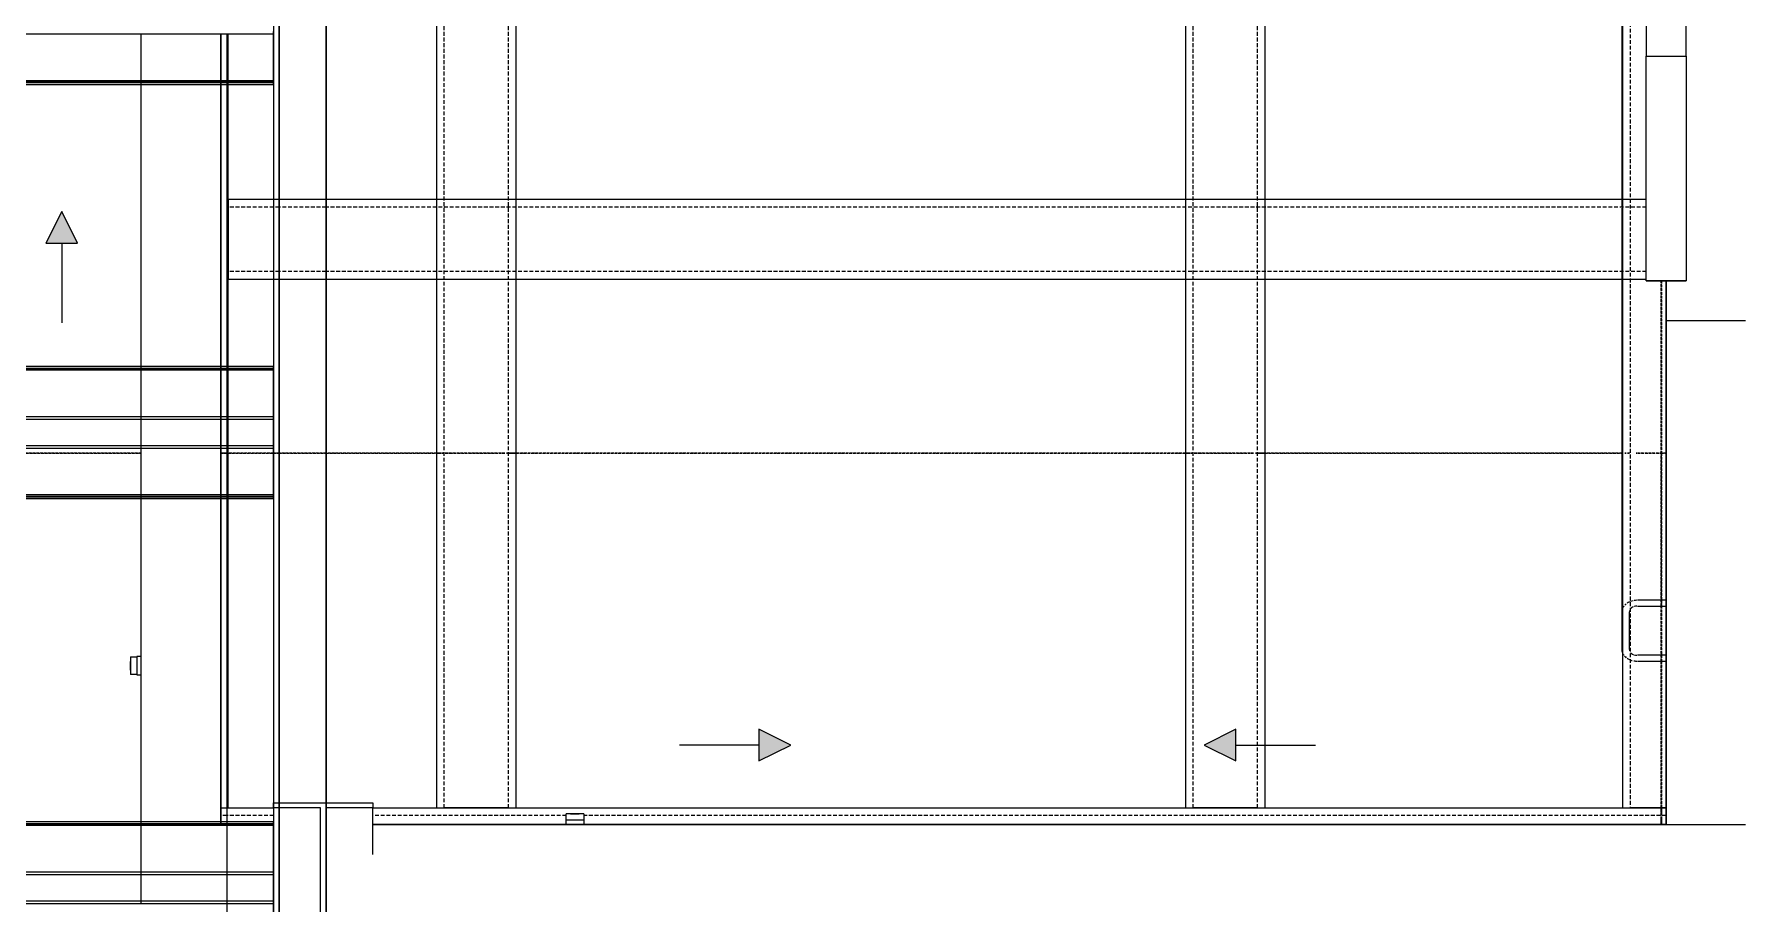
# Model space of a CAD drawing. Header units: centimetres. Extents: x -13617 to -9515, y -261 to 6553.
# Drawn here: x -11386.8 to -11172.1, y 2290.1 to 2399.6 of the extents above; entities that cross this region are included whole.
import ezdxf

# ---------------------------------------------------------------- set-up
doc = ezdxf.new("R2010")
doc.units = ezdxf.units.CM
for name, pattern in [('_Overhead', [0.47625, 0.3175, -0.15875]), ('_Overhead_2_', [0.47625, 0.3175, -0.15875]), ('Hidden', [0.714375, 0.47625, -0.238125])]:
    doc.linetypes.add(name, pattern=pattern)
for name, color, linetype, lineweight in [('A-DETL-GENF', 7, 'Continuous', 9), ('A-FLOR', 7, 'Continuous', 9), ('A-GLAZ', 7, 'Continuous', 9), ('A-GLAZ-CWMG', 7, 'Continuous', 9), ('A-WALL', 7, 'Continuous', 9), ('I-WALL', 7, 'Continuous', 9), ('S-BEAM', 7, 'Continuous', 9), ('S-COLS', 7, 'Continuous', 9)]:
    doc.layers.add(name, color=color, linetype=linetype, lineweight=lineweight)

# ---------------------------------------------------------------- blocks, each defined once
blk = doc.blocks.new('Costanera Perfil Z - Parametrizado - h_30cm-V60-Planta patio maniobras')
at = {"layer": 'S-BEAM', "color": 254, "true_color": 0xcccccc}
for p, q in [((-8.1, 548.74), (1.98, 548.74)), ((1.98, 548.74), (1.64, 548.74)), ((1.98, 548.74), (7.84, 548.74)), ((8.04, 548.74), (1.98, 548.74)), ((1.98, 548.74), (1.98, -548.74)), ((7.84, 548.74), (8.04, 548.74)), ((7.84, 548.74), (7.84, 542.85)), ((8.04, 548.74), (8.34, 548.74)), ((8.04, 548.74), (8.04, 542.85)), ((8.34, 548.74), (8.1, 548.74)), ((8.1, 548.74), (8.1, 542.85)), ((8.34, 548.74), (8.34, 542.85)), ((7.84, 542.85), (7.84, -544.73)), ((8.04, 542.85), (8.04, -544.73)), ((8.1, 542.85), (8.1, -544.73)), ((8.34, 542.85), (8.34, -544.73))]:
    blk.add_line(p, q, dxfattribs=at)
blk = doc.blocks.new('Costanera Perfil Z - Parametrizado - h_30cm-V61-Planta patio maniobras')
at = {"layer": 'S-BEAM', "color": 254, "true_color": 0xcccccc}
for p, q in [((-8.1, 548.74), (-8.34, 548.74)), ((-8.34, 548.74), (-8.1, 548.74)), ((-8.34, 548.74), (-8.34, -548.74)), ((-8.1, 548.74), (1.98, 548.74)), ((-8.1, -548.74), (-8.1, 548.74)), ((-7.84, 548.74), (-8.04, 548.74)), ((-8.04, 548.74), (-8.04, -548.74)), ((1.64, 548.74), (-7.84, 548.74)), ((-7.84, 548.74), (-7.84, -548.74)), ((-1.64, 548.74), (-1.98, 548.74)), ((-1.98, 548.74), (-1.12, 548.74)), ((-1.98, 548.74), (-1.98, 542.85)), ((-0.82, 548.74), (-1.64, 548.74)), ((-1.64, 548.74), (1.64, 548.74)), ((1.64, 548.74), (-1.64, 548.74)), ((-1.64, 548.74), (-1.64, 542.85)), ((-1.12, 548.74), (1.64, 548.74)), ((1.64, 548.74), (-0.82, 548.74)), ((1.98, 548.74), (1.64, 548.74)), ((1.64, 548.74), (1.98, 548.74)), ((1.98, 548.74), (1.64, 548.74)), ((1.64, 548.74), (1.64, -548.74)), ((1.98, 548.74), (7.84, 548.74)), ((8.04, 548.74), (1.98, 548.74)), ((1.98, 548.74), (1.98, -548.74)), ((7.84, 548.74), (8.04, 548.74)), ((7.84, 548.74), (7.84, 542.85)), ((8.04, 548.74), (8.34, 548.74)), ((8.04, 548.74), (8.04, 542.85)), ((8.34, 548.74), (8.1, 548.74)), ((8.1, 548.74), (8.1, 542.85)), ((8.34, 548.74), (8.34, 542.85)), ((-1.98, 542.85), (-1.98, -544.73)), ((-1.64, 542.85), (-1.64, -544.73)), ((7.84, 542.85), (7.84, -544.73)), ((8.04, 542.85), (8.04, -544.73)), ((8.1, 542.85), (8.1, -544.73)), ((8.34, 542.85), (8.34, -544.73))]:
    blk.add_line(p, q, dxfattribs=at)
blk = doc.blocks.new('Costanera Perfil Z - Parametrizado - h_30cm-V62-Planta patio maniobras')
at = {"layer": 'S-BEAM', "color": 254, "true_color": 0xcccccc}
for p, q in [((-8.1, 548.74), (-8.34, 548.74)), ((-8.34, 548.74), (-8.1, 548.74)), ((-8.34, 548.74), (-8.34, -548.74)), ((-8.1, 548.74), (1.98, 548.74)), ((-8.1, -548.74), (-8.1, 548.74)), ((-7.84, 548.74), (-8.04, 548.74)), ((-8.04, 548.74), (-8.04, -548.74)), ((1.64, 548.74), (-7.84, 548.74)), ((-7.84, 548.74), (-7.84, -548.74)), ((-1.64, 548.74), (-1.98, 548.74)), ((-1.98, 548.74), (-1.06, 548.74)), ((-1.98, 548.74), (-1.98, 542.85)), ((-0.76, 548.74), (-1.64, 548.74)), ((-1.64, 548.74), (1.64, 548.74)), ((1.64, 548.74), (-1.64, 548.74)), ((-1.64, 548.74), (-1.64, 542.85)), ((-1.06, 548.74), (1.64, 548.74)), ((1.64, 548.74), (-0.76, 548.74)), ((1.98, 548.74), (1.64, 548.74)), ((1.64, 548.74), (1.98, 548.74)), ((1.98, 548.74), (1.64, 548.74)), ((1.64, 548.74), (1.64, -548.74)), ((1.98, 548.74), (7.84, 548.74)), ((7.69, 548.74), (1.98, 548.74)), ((1.98, 548.74), (1.98, -548.74)), ((-1.98, 542.85), (-1.98, -544.73)), ((-1.64, 542.85), (-1.64, -544.73))]:
    blk.add_line(p, q, dxfattribs=at)
blk = doc.blocks.new('HSS Square - HSS 100mm-1771078-Planta patio maniobras')
at = {"layer": 'S-BEAM', "color": 254, "true_color": 0xcccccc}
for p, q in [((-11187.06, 2423.81), (-11187.06, 2378.75)), ((-11187.06, 2378.68), (-11187.06, 2378.5)), ((-11187.06, 2378.49), (-11187.06, 2378.21)), ((-11187.06, 2378.19), (-11187.06, 2377.82)), ((-11187.06, 2377.67), (-11187.06, 2377.52)), ((-11187.06, 2377.52), (-11187.06, 2377.36)), ((-11187.06, 2377.32), (-11187.06, 2377.1)), ((-11187.06, 2377.09), (-11187.06, 2376.87)), ((-11187.06, 2376.84), (-11187.06, 2370.42)), ((-11187.06, 2370.41), (-11187.06, 2370.19)), ((-11187.06, 2370.16), (-11187.06, 2369.99)), ((-11187.06, 2369.98), (-11187.06, 2369.84)), ((-11187.06, 2369.7), (-11187.06, 2369.33)), ((-11187.06, 2369.31), (-11187.06, 2369.02)), ((-11187.06, 2369), (-11187.06, 2368.82)), ((-11187.06, 2368.75), (-11187.06, 2326.88)), ((-11181.49, 2328.34), (-11185.08, 2328.34)), ((-11185.08, 2327.61), (-11181.49, 2327.61)), ((-11187.06, 2326.88), (-11187.06, 2322.15)), ((-11186.11, 2322.15), (-11186.11, 2326.88)), ((-11181.49, 2321.42), (-11185.08, 2321.42)), ((-11185.08, 2320.69), (-11181.49, 2320.69))]:
    blk.add_line(p, q, dxfattribs=at)
for centre, major_axis, start_param, end_param in [((-11185.16, 2326.88), (1.9, 0), 2.879793, 3.141593), ((-11185.16, 2326.88), (1.9, 0), 2.617994, 2.743679), ((-11185.16, 2326.88), (1.9, 0), 2.356194, 2.52305), ((-11185.16, 2326.88), (1.9, 0), 2.094395, 2.277318), ((-11185.16, 2326.88), (1.9, 0), 1.832596, 2.022927), ((-11185.16, 2326.88), (0.953, 0), 2.356194, 2.617994), ((-11185.16, 2326.88), (0.952, 0), 2.094395, 2.356194), ((-11185.16, 2326.88), (0.953, 0), 1.570796, 1.968238), ((-11185.16, 2326.88), (1.91, 0), 1.570796, 1.764162), ((-11185.16, 2326.88), (0.952, 0), 2.879793, 3.141593), ((-11185.16, 2322.15), (1.91, 0), 3.141593, 3.403392), ((-11185.16, 2322.15), (1.91, 0), 3.533825, 3.665191), ((-11185.16, 2322.15), (1.91, 0), 3.753912, 3.926991), ((-11185.16, 2322.15), (1.9, 0), 3.999134, 4.18879), ((-11185.16, 2322.15), (0.953, 0), 3.141593, 3.403392), ((-11185.16, 2322.15), (0.953, 0), 3.665191, 4.18879), ((-11185.16, 2322.15), (1.91, 0), 4.313685, 4.393978), ((-11185.16, 2322.15), (0.952, 0), 4.302302, 4.712389), ((-11185.16, 2322.15), (1.91, 0), 4.511663, 4.624561), ((-11185.16, 2322.15), (1.91, 0), 4.63355, 4.712389)]:
    blk.add_ellipse(centre, major_axis=major_axis, ratio=0.764803, start_param=start_param, end_param=end_param, dxfattribs=at)
blk = doc.blocks.new('HSS Square - HSS 100mm-1770948-Planta patio maniobras')
at = {"layer": 'S-BEAM', "color": 254, "true_color": 0xcccccc}
for p, q in [((43.69, 5), (37.33, 5)), ((79.13, 5), (43.69, 5)), ((85.49, 5), (79.13, 5)), ((85.83, 5), (85.49, 5)), ((89.11, 5), (85.83, 5)), ((89.45, 5), (89.11, 5)), ((95.8, 5), (89.45, 5)), ((134.69, 5), (95.8, 5)), ((134.69, 4.94), (134.69, 5)), ((134.69, 4.82), (134.69, 5)), ((134.69, 4.82), (134.69, 4.94)), ((134.69, 4.06), (134.69, 4.74)), ((134.69, 4.06), (134.69, 4.74))]:
    blk.add_line(p, q, dxfattribs=at)
blk = doc.blocks.new('HSS Square - HSS 100mm-1770924-Planta patio maniobras')
at = {"layer": 'S-BEAM', "color": 254, "true_color": 0xcccccc}
for p, q in [((-87.89, 5), (-88.63, 5)), ((-81.99, 5), (-87.89, 5)), ((93.18, 5), (-69.48, 5))]:
    blk.add_line(p, q, dxfattribs=at)
at = {"layer": 'S-BEAM', "color": 254, "linetype": 'Hidden', "true_color": 0xcccccc}
for p, q in [((-87.89, 4.05), (-88.63, 4.05)), ((-81.99, 4.05), (-87.89, 4.05)), ((-45.17, 4.05), (-69.48, 4.05)), ((93.18, 4.05), (-42.97, 4.05))]:
    blk.add_line(p, q, dxfattribs=at)
blk = doc.blocks.new('HSS Square - HSS 100mm-V138-Planta patio maniobras')
at = {"layer": 'S-BEAM', "color": 254, "true_color": 0xcccccc}
for p, q in [((-13.08, 5), (-134.69, 5)), ((-134.69, 5), (-134.69, 4.94)), ((-134.69, 5), (-134.69, 4.44)), ((-134.69, 4.94), (-134.69, 4.74)), ((-134.69, 4.74), (-134.69, 4.44)), ((-134.69, 4.44), (-134.69, 4.05)), ((-134.69, 4.44), (-134.69, 3.59)), ((-134.69, 4.02), (-134.69, 4.05)), ((-134.69, 3.77), (-134.69, 4.05)), ((-134.69, 3.92), (-134.69, 4.02)), ((-134.69, 3.93), (-134.69, 3.59)), ((-134.69, 3.77), (-134.69, 3.92)), ((-134.69, 3.59), (-134.69, 3.77)), ((-134.69, 3.59), (-134.69, 3.77)), ((-134.69, 3.59), (-134.69, 3.09)), ((-134.69, 3.57), (-134.69, 3.09)), ((-134.69, 3.34), (-134.69, 3.57)), ((-134.69, 3.34), (-134.69, 3.57)), ((-134.69, 3.09), (-134.69, 3.34)), ((-134.69, 3.09), (-134.69, 3.34)), ((-134.69, 3.09), (-134.69, -0.49)), ((-134.69, -0.49), (-134.69, 3.09)), ((-134.69, -0.49), (-134.69, 3.09)), ((-134.69, 3.09), (-134.69, -0.49))]:
    blk.add_line(p, q, dxfattribs=at)
at = {"layer": 'S-BEAM', "color": 254, "linetype": 'Hidden', "true_color": 0xcccccc}
blk.add_line((-13.08, 4.05), (-134.69, 4.05), dxfattribs=at)
blk = doc.blocks.new('HSS Square - HSS 100mm-V139-Planta patio maniobras')
at = {"layer": 'S-BEAM', "color": 254, "true_color": 0xcccccc}
for p, q in [((-84.68, 5), (-90.38, 5)), ((-90.38, 5), (-90.38, 4.94)), ((-90.38, 5), (-90.38, 4.05)), ((-90.38, 4.94), (-90.38, 4.05)), ((-83.97, 5), (-84.68, 5)), ((-78.07, 5), (-83.97, 5)), ((88, 5), (-78.07, 5)), ((-90.38, 4.05), (-90.38, 3.09)), ((-90.38, 4.02), (-90.38, 4.05)), ((-90.38, 4.02), (-90.38, 4.05)), ((-90.38, 3.92), (-90.38, 4.02)), ((-90.38, 3.92), (-90.38, 4.02)), ((-90.38, 3.93), (-90.38, 3.59)), ((-90.38, 3.59), (-90.38, 3.92)), ((-90.38, 3.77), (-90.38, 3.92)), ((-90.38, 3.59), (-90.38, 3.77)), ((-90.38, 3.57), (-90.38, 3.09)), ((-90.38, 3.34), (-90.38, 3.57)), ((-90.38, 3.34), (-90.38, 3.57)), ((-90.38, 3.09), (-90.38, 3.34)), ((-90.38, 3.09), (-90.38, 3.34)), ((-90.38, 3.09), (-90.38, -3.1)), ((-90.38, -3.1), (-90.38, 3.09)), ((-90.38, -3.1), (-90.38, 3.09)), ((-90.38, 3.09), (-90.38, -3.1)), ((-90.38, -3.1), (-90.38, -3.57)), ((-90.38, -3.1), (-90.38, -3.59)), ((-90.38, -3.34), (-90.38, -3.1)), ((-90.38, -3.34), (-90.38, -3.1)), ((-90.38, -3.57), (-90.38, -3.34)), ((-90.38, -3.57), (-90.38, -3.34)), ((-90.38, -3.59), (-90.38, -3.93)), ((-90.38, -3.59), (-90.38, -4.44)), ((-90.38, -3.77), (-90.38, -3.59)), ((-90.38, -3.77), (-90.38, -3.59)), ((-90.38, -3.92), (-90.38, -3.77)), ((-90.38, -3.92), (-90.38, -3.77)), ((-90.38, -4.05), (-90.38, -3.92)), ((-90.38, -4.02), (-90.38, -3.92)), ((-90.38, -4.05), (-90.38, -4.02)), ((-90.38, -4.05), (-90.38, -4.44)), ((-90.38, -4.44), (-90.38, -4.94)), ((-90.38, -4.44), (-90.38, -4.94)), ((-90.38, -4.94), (-90.38, -5)), ((-90.38, -4.94), (-90.38, -5)), ((-90.38, -5), (-84.68, -5)), ((-84.68, -5), (-83.97, -5)), ((-83.97, -5), (-78.07, -5)), ((-78.07, -5), (88, -5))]:
    blk.add_line(p, q, dxfattribs=at)
at = {"layer": 'S-BEAM', "color": 254, "linetype": 'Hidden', "true_color": 0xcccccc}
for p, q in [((-84.68, 4.05), (-90.38, 4.05)), ((-83.97, 4.05), (-84.68, 4.05)), ((-78.07, 4.05), (-83.97, 4.05)), ((88, 4.05), (-78.07, 4.05)), ((-84.68, -4.05), (-90.38, -4.05)), ((-83.97, -4.05), (-84.68, -4.05)), ((-78.07, -4.05), (-83.97, -4.05)), ((88, -4.05), (-78.07, -4.05))]:
    blk.add_line(p, q, dxfattribs=at)
blk = doc.blocks.new('HSS Square - HSS 100mm-1771031-Planta patio maniobras')
at = {"layer": 'S-BEAM', "color": 254, "true_color": 0xcccccc}
for p, q in [((134.69, 5), (13.08, 5)), ((134.69, 3.09), (134.69, 5)), ((134.69, 4.74), (134.69, 5)), ((134.69, 4.44), (134.69, 4.74)), ((134.69, 4.05), (134.69, 4.44)), ((134.69, 4.05), (134.69, 3.92)), ((134.69, 4.05), (134.69, 3.92)), ((134.69, 3.59), (134.69, 3.93)), ((134.69, 3.92), (134.69, 3.59)), ((134.69, 3.92), (134.69, 3.59)), ((134.69, 3.09), (134.69, 3.57)), ((134.69, 3.57), (134.69, 3.09)), ((134.69, 3.57), (134.69, 3.34)), ((134.69, 3.34), (134.69, 3.09)), ((134.69, 3.09), (134.69, -3.1)), ((134.69, -3.1), (134.69, 3.09)), ((134.69, -3.1), (134.69, 3.09)), ((134.69, 3.09), (134.69, -3.1)), ((134.69, -5), (134.69, -3.1)), ((134.69, -3.57), (134.69, -3.1)), ((134.69, -3.1), (134.69, -3.57)), ((134.69, -3.1), (134.69, -3.34)), ((134.69, -3.34), (134.69, -3.57)), ((134.69, -3.93), (134.69, -3.59)), ((134.69, -3.59), (134.69, -3.77)), ((134.69, -3.59), (134.69, -4.05)), ((134.69, -3.77), (134.69, -4.05)), ((134.69, -4.74), (134.69, -4.05)), ((13.08, -5), (134.69, -5)), ((134.69, -5), (134.69, -4.74))]:
    blk.add_line(p, q, dxfattribs=at)
at = {"layer": 'S-BEAM', "color": 254, "linetype": 'Hidden', "true_color": 0xcccccc}
for p, q in [((134.69, 4.05), (13.08, 4.05)), ((134.69, -4.05), (13.08, -4.05))]:
    blk.add_line(p, q, dxfattribs=at)
blk = doc.blocks.new('HSS Square - HSS 100mm-V140-Planta patio maniobras')
at = {"layer": 'S-BEAM', "color": 254, "true_color": 0xcccccc}
for p, q in [((134.69, 5), (13.08, 5)), ((134.69, 4.74), (134.69, 5)), ((134.69, 4.94), (134.69, 5)), ((134.69, 4.44), (134.69, 4.94)), ((134.69, 3.09), (134.69, 4.74)), ((134.69, 4.05), (134.69, 4.44)), ((134.69, 4.05), (134.69, 4.02)), ((134.69, 4.05), (134.69, 3.77)), ((134.69, 4.02), (134.69, 3.92)), ((134.69, 3.59), (134.69, 3.93)), ((134.69, 3.92), (134.69, 3.77)), ((134.69, 3.77), (134.69, 3.59)), ((134.69, 3.77), (134.69, 3.59)), ((134.69, 3.09), (134.69, 3.57)), ((134.69, 3.57), (134.69, 3.09)), ((134.69, 3.57), (134.69, 3.34)), ((134.69, 3.34), (134.69, 3.09)), ((134.69, 3.09), (134.69, -3.1)), ((134.69, -3.1), (134.69, 3.09)), ((134.69, -3.1), (134.69, 3.09)), ((134.69, 3.09), (134.69, -3.1)), ((134.69, -3.59), (134.69, -3.1)), ((134.69, -3.57), (134.69, -3.1)), ((134.69, -3.1), (134.69, -3.57)), ((134.69, -3.1), (134.69, -3.34)), ((134.69, -3.34), (134.69, -3.57)), ((134.69, -4.05), (134.69, -3.59)), ((134.69, -3.93), (134.69, -3.59)), ((134.69, -3.59), (134.69, -4.02)), ((134.69, -3.59), (134.69, -3.77)), ((134.69, -3.77), (134.69, -3.92)), ((134.69, -3.92), (134.69, -4.05)), ((134.69, -4.02), (134.69, -4.05)), ((134.69, -4.94), (134.69, -4.05)), ((134.69, -4.44), (134.69, -4.05)), ((13.08, -5), (134.69, -5)), ((134.69, -4.74), (134.69, -4.44)), ((134.69, -4.94), (134.69, -4.74)), ((134.69, -5), (134.69, -4.94)), ((134.69, -5), (134.69, -4.94))]:
    blk.add_line(p, q, dxfattribs=at)
at = {"layer": 'S-BEAM', "color": 254, "linetype": 'Hidden', "true_color": 0xcccccc}
for p, q in [((134.69, 4.05), (13.08, 4.05)), ((134.69, -4.05), (13.08, -4.05))]:
    blk.add_line(p, q, dxfattribs=at)
blk = doc.blocks.new('PQ_RVR_EST-01_ZZ_ZZ_MO_T_A_rvt-1-Planta patio maniobras')
at = {"layer": 'A-FLOR', "color": 254, "linetype": '_Overhead', "true_color": 0xd4d4d4}
for p, q in [((-11182.13, 2346.84), (-11182.13, 2368.52)), ((-11182.13, 2368.52), (-11182.13, 2327.61)), ((-11182.08, 2368.52), (-11182.09, 2346.84)), ((-11182.09, 2346.84), (-11182.08, 2368.52)), ((-11182.13, 2327.61), (-11182.13, 2346.84)), ((-11182.09, 2346.84), (-11182.09, 2327.61)), ((-11182.09, 2327.61), (-11182.09, 2346.84)), ((-11182.13, 2320.69), (-11182.13, 2327.61)), ((-11182.13, 2327.61), (-11182.13, 2320.69)), ((-11182.09, 2327.61), (-11182.09, 2320.69)), ((-11182.09, 2320.69), (-11182.09, 2327.61)), ((-11182.13, 2302.2), (-11182.13, 2320.69)), ((-11182.13, 2320.69), (-11182.13, 2302.2)), ((-11182.09, 2320.69), (-11182.09, 2302.2)), ((-11182.09, 2302.2), (-11182.09, 2320.69)), ((-11182.13, 2301.95), (-11182.13, 2302.14)), ((-11182.13, 2302.14), (-11182.13, 2301.95)), ((-11182.13, 2301.65), (-11182.13, 2301.95)), ((-11182.13, 2301.95), (-11182.13, 2301.65)), ((-11182.13, 2301.26), (-11182.13, 2301.65)), ((-11182.13, 2301.65), (-11182.13, 2301.26)), ((-11182.09, 2302.14), (-11182.09, 2301.95)), ((-11182.09, 2301.95), (-11182.09, 2302.14)), ((-11182.09, 2301.95), (-11182.09, 2301.65)), ((-11182.09, 2301.65), (-11182.09, 2301.95)), ((-11182.09, 2301.65), (-11182.09, 2301.26)), ((-11182.09, 2301.26), (-11182.09, 2301.65)), ((-11182.13, 2300.98), (-11182.13, 2301.12)), ((-11182.13, 2301.12), (-11182.13, 2300.98)), ((-11182.13, 2300.8), (-11182.13, 2300.97)), ((-11182.13, 2300.97), (-11182.13, 2300.8)), ((-11182.13, 2300.55), (-11182.13, 2300.78)), ((-11182.13, 2300.78), (-11182.13, 2300.55)), ((-11182.13, 2300.31), (-11182.13, 2300.55)), ((-11182.13, 2300.55), (-11182.13, 2300.31)), ((-11182.13, 2300.13), (-11182.13, 2300.3)), ((-11182.13, 2300.3), (-11182.13, 2300.13)), ((-11182.09, 2301.12), (-11182.09, 2300.98)), ((-11182.09, 2300.98), (-11182.09, 2301.12)), ((-11182.09, 2300.97), (-11182.09, 2300.8)), ((-11182.09, 2300.8), (-11182.09, 2300.97)), ((-11182.09, 2300.78), (-11182.09, 2300.55)), ((-11182.09, 2300.55), (-11182.09, 2300.78)), ((-11182.09, 2300.55), (-11182.09, 2300.31)), ((-11182.09, 2300.31), (-11182.09, 2300.55)), ((-11182.09, 2300.3), (-11182.09, 2300.13)), ((-11182.09, 2300.13), (-11182.09, 2300.3))]:
    blk.add_line(p, q, dxfattribs=at)
at = {"layer": 'S-BEAM', "color": 254, "true_color": 0xcccccc}
for p, q in [((-11355.96, 3399.58), (-11355.96, 2288.41)), ((-11355.96, 2186.2), (-11355.96, 2694.59)), ((-11350.06, 2277.18), (-11350.06, 2423.81)), ((-11350.06, 2423.81), (-11350.06, 2277.18)), ((-11350.06, 2423.81), (-11350.06, 2302.84)), ((-11350.06, 2423.81), (-11350.06, 2277.18)), ((-11362.56, 2399.56), (-11362.56, 2357.76)), ((-11362.56, 2399.56), (-11362.56, 2357.76)), ((-11362.56, 2399.56), (-11362.56, 2393.2)), ((-11362.56, 2399.56), (-11362.56, 2393.2)), ((-11356.67, 2399.56), (-11356.67, 2357.76)), ((-11356.67, 2399.56), (-11356.67, 2393.2)), ((-11362.56, 2393.2), (-11362.56, 2357.76)), ((-11362.56, 2393.2), (-11362.56, 2357.76)), ((-11356.67, 2393.2), (-11356.67, 2357.76)), ((-11362.56, 2357.76), (-11362.56, 2350.54)), ((-11362.56, 2357.76), (-11362.56, 2350.61)), ((-11362.56, 2357.76), (-11362.56, 2351.4)), ((-11362.56, 2357.76), (-11362.56, 2351.4)), ((-11356.67, 2357.76), (-11356.67, 2350.61)), ((-11356.67, 2357.76), (-11356.67, 2351.4)), ((-11362.56, 2351.4), (-11362.56, 2351.07)), ((-11362.56, 2351.4), (-11362.56, 2351.07)), ((-11362.56, 2351.07), (-11362.56, 2347.78)), ((-11362.56, 2351.07), (-11362.56, 2347.78)), ((-11356.67, 2351.4), (-11356.67, 2351.07)), ((-11356.67, 2351.07), (-11356.67, 2347.78)), ((-11362.56, 2350.61), (-11362.56, 2347.78)), ((-11362.56, 2350.54), (-11362.56, 2347.78)), ((-11356.67, 2350.61), (-11356.67, 2347.78)), ((-11362.56, 2347.78), (-11362.56, 2347.45)), ((-11362.56, 2347.78), (-11362.56, 2347.45)), ((-11362.56, 2347.78), (-11362.56, 2347.45)), ((-11362.56, 2347.78), (-11362.56, 2347.45)), ((-11362.56, 2347.45), (-11362.56, 2300.48)), ((-11362.56, 2347.45), (-11362.56, 2300.48)), ((-11362.56, 2347.45), (-11362.56, 2341.09)), ((-11362.56, 2347.45), (-11362.56, 2341.09)), ((-11356.67, 2347.78), (-11356.67, 2347.45)), ((-11356.67, 2347.78), (-11356.67, 2347.45)), ((-11356.67, 2347.45), (-11356.67, 2300.48)), ((-11356.67, 2347.45), (-11356.67, 2341.09)), ((-11362.56, 2341.09), (-11362.56, 2300.48)), ((-11362.56, 2341.09), (-11362.56, 2300.48)), ((-11356.67, 2341.09), (-11356.67, 2300.48)), ((-11362.56, 2300.48), (-11362.56, 2293.21)), ((-11362.56, 2300.48), (-11362.56, 2293.28)), ((-11362.56, 2300.48), (-11362.56, 2294.12)), ((-11362.56, 2300.48), (-11362.56, 2294.12)), ((-11356.67, 2300.48), (-11356.67, 2293.28)), ((-11356.67, 2300.48), (-11356.67, 2294.12)), ((-11362.56, 2294.12), (-11362.56, 2293.79)), ((-11362.56, 2294.12), (-11362.56, 2293.79)), ((-11362.56, 2293.79), (-11362.56, 2290.5)), ((-11362.56, 2293.79), (-11362.56, 2290.5)), ((-11362.56, 2293.28), (-11362.56, 2290.5)), ((-11362.56, 2293.21), (-11362.56, 2290.5)), ((-11356.67, 2294.12), (-11356.67, 2293.79)), ((-11356.67, 2293.79), (-11356.67, 2290.5)), ((-11356.67, 2293.28), (-11356.67, 2290.5)), ((-11362.56, 2290.5), (-11362.56, 2290.17)), ((-11362.56, 2290.5), (-11362.56, 2290.17)), ((-11362.56, 2290.5), (-11362.56, 2290.17)), ((-11362.56, 2290.5), (-11362.56, 2290.17)), ((-11362.56, 2290.17), (-11362.56, 2245.37)), ((-11362.56, 2290.17), (-11362.56, 2245.37)), ((-11362.56, 2290.17), (-11362.56, 2283.81)), ((-11362.56, 2290.17), (-11362.56, 2283.81)), ((-11356.67, 2290.5), (-11356.67, 2290.17)), ((-11356.67, 2290.5), (-11356.67, 2290.17)), ((-11356.67, 2290.17), (-11356.67, 2245.37)), ((-11356.67, 2290.17), (-11356.67, 2288.41))]:
    blk.add_line(p, q, dxfattribs=at)
at = {"layer": 'S-COLS', "color": 253, "true_color": 0xaaaaaa}
for p, q in [((-11356.66, 2302.84), (-11350.06, 2302.84)), ((-11356.66, 2302.25), (-11356.66, 2302.84)), ((-11356.66, 2302.25), (-11356.66, 2296.38)), ((-11350.76, 2302.25), (-11356.66, 2302.25)), ((-11350.76, 2277.18), (-11350.76, 2302.25)), ((-11350.06, 2302.84), (-11344.16, 2302.84)), ((-11344.16, 2302.25), (-11350.05, 2302.25)), ((-11350.05, 2302.25), (-11350.05, 2277.18)), ((-11344.16, 2302.84), (-11344.16, 2302.25)), ((-11344.16, 2296.38), (-11344.16, 2302.25))]:
    blk.add_line(p, q, dxfattribs=at)
at = {"layer": 'S-BEAM', "color": 254, "linetype": '_Overhead', "lineweight": 9, "true_color": 0xd4d4d4}
for name, p, rotation in [('HSS Square - HSS 100mm-1771031-Planta patio maniobras', (-11331.16, 2436.9), 270), ('HSS Square - HSS 100mm-1770948-Planta patio maniobras', (-11367.37, 2436.9), 270), ('HSS Square - HSS 100mm-V140-Planta patio maniobras', (-11236.95, 2436.9), 270), ('HSS Square - HSS 100mm-V138-Planta patio maniobras', (-11181.98, 2436.9), 90), ('Costanera Perfil Z - Parametrizado - h_30cm-V60-Planta patio maniobras', (-11905.41, 2401.54), 269.9999999999998), ('Costanera Perfil Z - Parametrizado - h_30cm-V61-Planta patio maniobras', (-11905.41, 2349.43), 269.9999999999998), ('Costanera Perfil Z - Parametrizado - h_30cm-V62-Planta patio maniobras', (-11905.41, 2292.15), 269.9999999999998)]:
    blk.add_blockref(name, p, dxfattribs=dict(at, rotation=rotation))
for name, p in [('HSS Square - HSS 100mm-1771078-Planta patio maniobras', (0, 0)), ('HSS Square - HSS 100mm-V139-Planta patio maniobras', (-11271.99, 2373.75)), ('HSS Square - HSS 100mm-1770924-Planta patio maniobras', (-11274.68, 2297.2))]:
    blk.add_blockref(name, p, dxfattribs=at)
blk = doc.blocks.new('Rectangular Mullion - 30 x 30 mm-1797261-Planta patio maniobras')
at = {"layer": 'A-GLAZ-CWMG', "color": 253, "lineweight": 25, "true_color": 0xaaaaaa}
for p, q in [((-11183.99, 2440.2), (-11183.99, 2435.32)), ((-11178.99, 2440.2), (-11183.99, 2440.2)), ((-11178.99, 2435.32), (-11178.99, 2440.2)), ((-11183.99, 2435.32), (-11183.99, 2429.83)), ((-11178.99, 2429.83), (-11178.99, 2435.32)), ((-11183.99, 2429.83), (-11183.99, 2396.77)), ((-11178.99, 2396.77), (-11178.99, 2429.83)), ((-11183.99, 2396.77), (-11178.99, 2396.77))]:
    blk.add_line(p, q, dxfattribs=at)
at = {"layer": 'A-GLAZ-CWMG', "color": 254, "true_color": 0xd4d4d4}
for p, q in [((-11183.99, 2368.52), (-11183.99, 2396.77)), ((-11178.99, 2396.77), (-11178.99, 2368.52)), ((-11183.99, 2368.52), (-11178.99, 2368.52))]:
    blk.add_line(p, q, dxfattribs=at)
blk = doc.blocks.new('Windows_Opening-Slide_Strugal_S70P_Two-Leaf_INT - 1_00 x 2_40-1794375-Planta patio maniobras')
at = {"layer": 'A-DETL-GENF', "true_color": 0xe2e2e2}
blk.add_hatch(color=254, dxfattribs=at).paths.add_polyline_path([(60, -13), (56, -15), (60, -17)])
at = {"layer": 'A-DETL-GENF', "color": 253, "true_color": 0xaaaaaa}
for p, q in [((60, -13), (56, -15)), ((56, -15), (60, -17)), ((60, -17), (60, -13)), ((60, -15), (70, -15))]:
    blk.add_line(p, q, dxfattribs=at)
at = {"layer": 'A-GLAZ', "color": 253, "true_color": 0xaaaaaa}
for p, q in [((112, -5), (112, -5.55)), ((112, -5.55), (114.3, -5.55)), ((112.05, -6.35), (112.05, -5.55)), ((112.05, -6.35), (114.25, -6.35)), ((112.55, -6.36), (112.62, -6.36)), ((112.55, -6.36), (113.06, -6.36)), ((112.55, -6.36), (112.69, -6.36)), ((113.05, -6.36), (112.62, -6.36)), ((112.7, -6.36), (112.64, -6.36)), ((112.7, -6.36), (112.64, -6.36)), ((112.69, -6.36), (113.05, -6.36)), ((113.73, -6.36), (112.69, -6.36)), ((113.06, -6.36), (112.7, -6.36)), ((112.7, -6.36), (113.43, -6.36)), ((113.11, -6.36), (113.05, -6.36)), ((113.06, -6.36), (113.2, -6.36)), ((113.06, -6.36), (113.2, -6.36)), ((113.43, -6.36), (113.52, -6.36)), ((113.52, -6.36), (113.65, -6.36)), ((113.65, -6.36), (113.73, -6.36)), ((114.25, -5.55), (114.25, -6.35)), ((114.3, -5.55), (114.3, -5))]:
    blk.add_line(p, q, dxfattribs=at)
blk = doc.blocks.new('Windows_Opening-Slide_Strugal_S70P_Two-Leaf_INT - 1_20 x 1_00-V141-Planta patio maniobras')
at = {"layer": 'A-DETL-GENF', "true_color": 0xe2e2e2}
for points in [[(-30, -13), (-30, -17), (-26, -15), (-26.63, -14.68)], [(30, -13), (26, -15), (30, -17)]]:
    blk.add_hatch(color=254, dxfattribs=at).paths.add_polyline_path(points)
at = {"layer": 'A-DETL-GENF', "color": 253, "true_color": 0xaaaaaa}
for p, q in [((-30, -15), (-40, -15)), ((-30, -13), (-30, -17)), ((-26, -15), (-30, -13)), ((-30, -17), (-26, -15)), ((30, -13), (26, -15)), ((26, -15), (30, -17)), ((30, -17), (30, -13)), ((30, -15), (40, -15))]:
    blk.add_line(p, q, dxfattribs=at)
at = {"layer": 'A-GLAZ', "color": 253, "true_color": 0xaaaaaa}
for p, q in [((-60, -5), (-55.82, -5)), ((60, -5), (-60, -5)), ((-55.83, -5), (52, -5)), ((52, -5), (52, -5.55)), ((52, -5.55), (54.3, -5.55)), ((52.05, -6.35), (52.05, -5.55)), ((52.05, -6.35), (54.25, -6.35)), ((52.55, -6.36), (52.62, -6.36)), ((52.55, -6.36), (53.06, -6.36)), ((52.55, -6.36), (52.69, -6.36)), ((53.05, -6.36), (52.62, -6.36)), ((52.7, -6.36), (52.64, -6.36)), ((52.7, -6.36), (52.64, -6.36)), ((52.69, -6.36), (53.05, -6.36)), ((53.73, -6.36), (52.69, -6.36)), ((53.06, -6.36), (52.7, -6.36)), ((52.7, -6.36), (53.43, -6.36)), ((53.11, -6.36), (53.05, -6.36)), ((53.06, -6.36), (53.2, -6.36)), ((53.06, -6.36), (53.2, -6.36)), ((53.43, -6.36), (53.52, -6.36)), ((53.52, -6.36), (53.65, -6.36)), ((53.65, -6.36), (53.73, -6.36)), ((54.25, -5.55), (54.25, -6.35)), ((54.3, -5.55), (54.3, -5)), ((54.3, -5), (55.83, -5)), ((55.82, -5), (60, -5))]:
    blk.add_line(p, q, dxfattribs=at)
blk = doc.blocks.new('Rectangular Mullion - 30 x 30 mm-1797327-Planta patio maniobras')
at = {"layer": 'A-GLAZ-CWMG', "color": 254, "true_color": 0xd4d4d4}
blk.add_line((0, -2.5), (0, 2.5), dxfattribs=at)
blk = doc.blocks.new('PQ_RVR_ARQ-01_ZZ_ZZ_MO_T_A_rvt-1-Planta patio maniobras')
at = {"layer": 'A-FLOR', "color": 254, "linetype": '_Overhead_2_', "true_color": 0xd4d4d4}
for p, q in [((-11363.31, 2393.2), (-11363.31, 2399.56)), ((-11363.31, 2399.56), (-11363.31, 2393.2)), ((-11363.31, 2393.2), (-11363.31, 2399.56)), ((-11363.31, 2399.56), (-11363.31, 2393.2)), ((-11363.31, 2357.76), (-11363.31, 2393.2)), ((-11363.31, 2393.2), (-11363.31, 2357.76)), ((-11363.31, 2357.76), (-11363.31, 2393.2)), ((-11363.31, 2393.2), (-11363.31, 2357.76)), ((-11182.08, 2368.52), (-11182.09, 2346.84)), ((-11182.09, 2346.84), (-11182.08, 2368.52)), ((-11181.49, 2363.52), (-11181.49, 2368.52)), ((-11181.49, 2368.52), (-11181.49, 2363.52)), ((-11181.49, 2368.52), (-11181.49, 2363.52)), ((-11181.49, 2363.52), (-11181.49, 2368.52)), ((-11181.49, 2368.52), (-11181.49, 2363.52)), ((-11181.49, 2358.52), (-11181.49, 2363.52)), ((-11181.49, 2363.52), (-11181.49, 2358.52)), ((-11181.49, 2363.52), (-11181.49, 2358.52)), ((-11181.49, 2358.52), (-11181.49, 2363.52)), ((-11181.49, 2363.52), (-11181.49, 2358.52)), ((-11363.31, 2351.4), (-11363.31, 2357.76)), ((-11363.31, 2357.76), (-11363.31, 2351.4)), ((-11363.31, 2351.4), (-11363.31, 2357.76)), ((-11363.31, 2357.76), (-11363.31, 2351.4)), ((-11181.49, 2357.93), (-11181.49, 2358.52)), ((-11181.49, 2358.52), (-11181.49, 2357.93)), ((-11181.49, 2358.52), (-11181.49, 2300.13)), ((-11181.49, 2300.13), (-11181.49, 2358.52)), ((-11181.49, 2358.52), (-11181.49, 2300.13)), ((-11181.49, 2348), (-11181.49, 2357.93)), ((-11181.49, 2357.93), (-11181.49, 2348)), ((-11363.31, 2351.07), (-11363.31, 2351.4)), ((-11363.31, 2351.4), (-11363.31, 2351.07)), ((-11363.31, 2351.07), (-11363.31, 2351.4)), ((-11363.31, 2351.4), (-11363.31, 2351.07)), ((-11363.31, 2347.78), (-11363.31, 2351.07)), ((-11363.31, 2351.07), (-11363.31, 2347.78)), ((-11363.31, 2347.78), (-11363.31, 2351.07)), ((-11363.31, 2351.07), (-11363.31, 2347.78)), ((-11388.75, 2346.84), (-11373.31, 2346.84)), ((-11373.31, 2346.84), (-11388.75, 2346.84)), ((-11363.31, 2347.45), (-11363.31, 2347.78)), ((-11363.31, 2347.78), (-11363.31, 2347.45)), ((-11363.31, 2347.45), (-11363.31, 2347.78)), ((-11363.31, 2347.78), (-11363.31, 2347.45)), ((-11363.31, 2341.09), (-11363.31, 2347.45)), ((-11363.31, 2347.45), (-11363.31, 2341.09)), ((-11363.31, 2341.09), (-11363.31, 2347.45)), ((-11363.31, 2347.45), (-11363.31, 2341.09)), ((-11363.26, 2346.84), (-11362.93, 2346.84)), ((-11362.93, 2346.84), (-11363.26, 2346.84)), ((-11362.88, 2346.84), (-11362.63, 2346.84)), ((-11362.63, 2346.84), (-11362.88, 2346.84)), ((-11362.56, 2346.84), (-11362.44, 2346.84)), ((-11362.44, 2346.84), (-11362.56, 2346.84)), ((-11362.37, 2346.84), (-11356.67, 2346.84)), ((-11356.67, 2346.84), (-11362.37, 2346.84)), ((-11356.67, 2346.84), (-11355.96, 2346.84)), ((-11355.96, 2346.84), (-11356.67, 2346.84)), ((-11355.96, 2346.84), (-11350.06, 2346.84)), ((-11350.06, 2346.84), (-11355.96, 2346.84)), ((-11350.06, 2346.84), (-11336.15, 2346.84)), ((-11336.15, 2346.84), (-11350.06, 2346.84)), ((-11336.07, 2346.84), (-11335.91, 2346.84)), ((-11335.91, 2346.84), (-11336.07, 2346.84)), ((-11335.86, 2346.84), (-11335.61, 2346.84)), ((-11335.61, 2346.84), (-11335.86, 2346.84)), ((-11335.54, 2346.84), (-11335.21, 2346.84)), ((-11335.21, 2346.84), (-11335.54, 2346.84)), ((-11335.06, 2346.84), (-11334.93, 2346.84)), ((-11334.93, 2346.84), (-11335.06, 2346.84)), ((-11334.9, 2346.84), (-11334.75, 2346.84)), ((-11334.75, 2346.84), (-11334.9, 2346.84)), ((-11334.67, 2346.84), (-11334.51, 2346.84)), ((-11334.51, 2346.84), (-11334.67, 2346.84)), ((-11334.47, 2346.84), (-11328.07, 2346.84)), ((-11328.07, 2346.84), (-11334.47, 2346.84)), ((-11327.99, 2346.84), (-11327.82, 2346.84)), ((-11327.82, 2346.84), (-11327.99, 2346.84)), ((-11327.79, 2346.84), (-11327.59, 2346.84)), ((-11327.59, 2346.84), (-11327.79, 2346.84)), ((-11327.37, 2346.84), (-11327.24, 2346.84)), ((-11327.24, 2346.84), (-11327.37, 2346.84)), ((-11327.05, 2346.84), (-11326.72, 2346.84)), ((-11326.72, 2346.84), (-11327.05, 2346.84)), ((-11326.67, 2346.84), (-11326.42, 2346.84)), ((-11326.42, 2346.84), (-11326.67, 2346.84)), ((-11326.39, 2346.84), (-11326.23, 2346.84)), ((-11326.23, 2346.84), (-11326.39, 2346.84)), ((-11326.16, 2346.84), (-11241.94, 2346.84)), ((-11241.94, 2346.84), (-11326.16, 2346.84)), ((-11241.85, 2346.84), (-11241.69, 2346.84)), ((-11241.69, 2346.84), (-11241.85, 2346.84)), ((-11241.64, 2346.84), (-11241.39, 2346.84)), ((-11241.39, 2346.84), (-11241.64, 2346.84)), ((-11241.33, 2346.84), (-11241, 2346.84)), ((-11241, 2346.84), (-11241.33, 2346.84)), ((-11240.84, 2346.84), (-11240.72, 2346.84)), ((-11240.72, 2346.84), (-11240.84, 2346.84)), ((-11240.68, 2346.84), (-11240.54, 2346.84)), ((-11240.54, 2346.84), (-11240.68, 2346.84)), ((-11240.45, 2346.84), (-11240.29, 2346.84)), ((-11240.29, 2346.84), (-11240.45, 2346.84)), ((-11240.25, 2346.84), (-11233.85, 2346.84)), ((-11233.85, 2346.84), (-11240.25, 2346.84)), ((-11233.77, 2346.84), (-11233.61, 2346.84)), ((-11233.61, 2346.84), (-11233.77, 2346.84)), ((-11233.57, 2346.84), (-11233.38, 2346.84)), ((-11233.38, 2346.84), (-11233.57, 2346.84)), ((-11233.15, 2346.84), (-11233.03, 2346.84)), ((-11233.03, 2346.84), (-11233.15, 2346.84)), ((-11232.84, 2346.84), (-11232.51, 2346.84)), ((-11232.51, 2346.84), (-11232.84, 2346.84)), ((-11232.46, 2346.84), (-11232.2, 2346.84)), ((-11232.2, 2346.84), (-11232.46, 2346.84)), ((-11232.17, 2346.84), (-11232.01, 2346.84)), ((-11232.01, 2346.84), (-11232.17, 2346.84)), ((-11231.95, 2346.84), (-11187.05, 2346.84)), ((-11187.05, 2346.84), (-11231.95, 2346.84)), ((-11186.68, 2346.84), (-11186.5, 2346.84)), ((-11186.5, 2346.84), (-11186.68, 2346.84)), ((-11186.36, 2346.84), (-11186.11, 2346.84)), ((-11186.11, 2346.84), (-11186.36, 2346.84)), ((-11185.28, 2346.84), (-11185.16, 2346.84)), ((-11185.16, 2346.84), (-11185.28, 2346.84)), ((-11185.08, 2346.84), (-11182.13, 2346.84)), ((-11181.49, 2346.84), (-11185.08, 2346.84)), ((-11182.13, 2346.84), (-11181.49, 2346.84)), ((-11182.09, 2346.84), (-11182.09, 2327.61)), ((-11182.09, 2327.61), (-11182.09, 2346.84)), ((-11181.49, 2346.84), (-11181.49, 2348)), ((-11181.49, 2348), (-11181.49, 2346.84)), ((-11363.31, 2313.26), (-11363.31, 2341.09)), ((-11363.31, 2341.09), (-11363.31, 2313.26)), ((-11363.31, 2300.48), (-11363.31, 2341.09)), ((-11363.31, 2341.09), (-11363.31, 2300.48)), ((-11182.09, 2327.61), (-11182.09, 2320.69)), ((-11182.09, 2320.69), (-11182.09, 2327.61)), ((-11182.09, 2320.69), (-11182.09, 2302.2)), ((-11182.09, 2302.2), (-11182.09, 2320.69)), ((-11363.31, 2300.48), (-11363.31, 2313.26)), ((-11363.31, 2313.26), (-11363.31, 2300.48)), ((-11182.09, 2302.14), (-11182.09, 2301.95)), ((-11182.09, 2301.95), (-11182.09, 2302.14)), ((-11182.09, 2301.95), (-11182.09, 2301.65)), ((-11182.09, 2301.65), (-11182.09, 2301.95)), ((-11182.09, 2301.65), (-11182.09, 2301.26)), ((-11182.09, 2301.26), (-11182.09, 2301.65)), ((-11363.31, 2300.24), (-11363.31, 2300.48)), ((-11363.31, 2300.48), (-11363.31, 2300.24)), ((-11363.31, 2300.24), (-11363.31, 2300.48)), ((-11363.31, 2300.48), (-11363.31, 2300.24)), ((-11362.56, 2300.13), (-11363.31, 2300.13)), ((-11363.31, 2300.13), (-11362.56, 2300.13)), ((-11362.56, 2300.13), (-11363.31, 2300.13)), ((-11363.31, 2300.13), (-11362.56, 2300.13)), ((-11356.67, 2300.13), (-11362.56, 2300.13)), ((-11362.56, 2300.13), (-11356.67, 2300.13)), ((-11356.67, 2300.13), (-11362.56, 2300.13)), ((-11362.56, 2300.13), (-11356.67, 2300.13)), ((-11325.6, 2300.13), (-11344.16, 2300.13)), ((-11344.16, 2300.13), (-11325.6, 2300.13)), ((-11181.49, 2300.13), (-11344.16, 2300.13)), ((-11344.16, 2300.13), (-11181.49, 2300.13)), ((-11321.42, 2300.13), (-11325.6, 2300.13)), ((-11325.6, 2300.13), (-11321.42, 2300.13)), ((-11205.6, 2300.13), (-11209.78, 2300.13)), ((-11209.78, 2300.13), (-11205.6, 2300.13)), ((-11181.49, 2300.13), (-11205.6, 2300.13)), ((-11205.6, 2300.13), (-11181.49, 2300.13)), ((-11182.09, 2301.12), (-11182.09, 2300.98)), ((-11182.09, 2300.98), (-11182.09, 2301.12)), ((-11182.09, 2300.97), (-11182.09, 2300.8)), ((-11182.09, 2300.8), (-11182.09, 2300.97)), ((-11182.09, 2300.78), (-11182.09, 2300.55)), ((-11182.09, 2300.55), (-11182.09, 2300.78)), ((-11182.09, 2300.55), (-11182.09, 2300.31)), ((-11182.09, 2300.31), (-11182.09, 2300.55)), ((-11182.09, 2300.3), (-11182.09, 2300.13)), ((-11182.09, 2300.13), (-11182.09, 2300.3))]:
    blk.add_line(p, q, dxfattribs=at)
at = {"layer": 'A-WALL', "color": 253, "true_color": 0xaaaaaa}
for p, q in [((-11181.49, 2363.52), (-11181.49, 2368.52)), ((-11181.49, 2368.52), (-11181.49, 2363.52)), ((-11181.49, 2358.52), (-11181.49, 2363.52)), ((-11181.49, 2363.52), (-11181.49, 2358.52)), ((-11181.49, 2348), (-11181.49, 2358.52)), ((-11181.49, 2358.52), (-11181.49, 2348))]:
    blk.add_line(p, q, dxfattribs=at)
at = {"layer": 'I-WALL', "color": 253, "true_color": 0xaaaaaa}
for p, q in [((-11373.31, 2393.2), (-11373.31, 2399.56)), ((-11363.31, 2399.56), (-11363.31, 2393.2)), ((-11363.31, 2393.2), (-11363.31, 2399.56)), ((-11363.31, 2393.2), (-11363.31, 2399.56)), ((-11363.31, 2399.56), (-11363.31, 2393.2)), ((-11373.31, 2357.86), (-11373.31, 2393.2)), ((-11363.31, 2393.2), (-11363.31, 2357.76)), ((-11363.31, 2357.76), (-11363.31, 2393.2)), ((-11363.31, 2357.76), (-11363.31, 2393.2)), ((-11363.31, 2393.2), (-11363.31, 2357.76)), ((-11181.49, 2363.52), (-11181.49, 2368.52)), ((-11181.49, 2363.52), (-11181.49, 2368.52)), ((-11181.49, 2358.52), (-11181.49, 2363.52)), ((-11181.49, 2300.13), (-11181.49, 2363.52)), ((-11181.49, 2363.52), (-11171.49, 2363.52)), ((-11373.31, 2351.4), (-11373.31, 2357.76)), ((-11363.31, 2357.76), (-11363.31, 2351.4)), ((-11363.31, 2351.4), (-11363.31, 2357.76)), ((-11363.31, 2351.4), (-11363.31, 2357.76)), ((-11363.31, 2357.76), (-11363.31, 2351.4)), ((-11181.49, 2358.52), (-11181.49, 2348)), ((-11373.31, 2351.07), (-11373.31, 2351.4)), ((-11373.31, 2347.78), (-11373.31, 2351.07)), ((-11363.31, 2351.4), (-11363.31, 2351.07)), ((-11363.31, 2351.07), (-11363.31, 2351.4)), ((-11363.31, 2351.07), (-11363.31, 2351.4)), ((-11363.31, 2351.4), (-11363.31, 2351.07)), ((-11363.31, 2351.07), (-11363.31, 2347.78)), ((-11363.31, 2347.78), (-11363.31, 2351.07)), ((-11363.31, 2347.78), (-11363.31, 2351.07)), ((-11363.31, 2351.07), (-11363.31, 2347.78)), ((-11373.31, 2347.45), (-11373.31, 2347.78)), ((-11373.31, 2341.17), (-11373.31, 2347.45)), ((-11363.31, 2347.78), (-11363.31, 2347.45)), ((-11363.31, 2347.45), (-11363.31, 2347.78)), ((-11363.31, 2347.45), (-11363.31, 2347.78)), ((-11363.31, 2347.78), (-11363.31, 2347.45)), ((-11363.31, 2347.45), (-11363.31, 2341.09)), ((-11363.31, 2341.09), (-11363.31, 2347.45)), ((-11363.31, 2341.09), (-11363.31, 2347.45)), ((-11363.31, 2347.45), (-11363.31, 2341.09)), ((-11181.49, 2348), (-11181.49, 2327.61)), ((-11373.31, 2300.48), (-11373.31, 2341.09)), ((-11363.31, 2341.09), (-11363.31, 2300.48)), ((-11363.31, 2313.26), (-11363.31, 2341.09)), ((-11363.31, 2313.26), (-11363.31, 2341.09)), ((-11363.31, 2341.09), (-11363.31, 2313.26)), ((-11181.49, 2327.61), (-11181.49, 2320.69)), ((-11181.49, 2320.69), (-11181.49, 2302.2)), ((-11363.31, 2300.48), (-11363.31, 2313.26)), ((-11181.49, 2302.14), (-11181.49, 2301.95)), ((-11181.49, 2301.95), (-11181.49, 2301.65)), ((-11181.49, 2301.65), (-11181.49, 2301.26)), ((-11373.31, 2294.12), (-11373.31, 2300.48)), ((-11363.31, 2300.48), (-11363.31, 2300.24)), ((-11363.31, 2300.24), (-11363.31, 2300.48)), ((-11363.31, 2300.13), (-11362.56, 2300.13)), ((-11362.56, 2300.13), (-11363.31, 2300.13)), ((-11362.56, 2300.13), (-11356.67, 2300.13)), ((-11356.67, 2300.13), (-11362.56, 2300.13)), ((-11344.16, 2300.13), (-11181.49, 2300.13)), ((-11325.6, 2300.13), (-11344.16, 2300.13)), ((-11321.42, 2300.13), (-11325.6, 2300.13)), ((-11325.6, 2300.13), (-11321.42, 2300.13)), ((-11205.6, 2300.13), (-11325.6, 2300.13)), ((-11205.6, 2300.13), (-11209.78, 2300.13)), ((-11209.78, 2300.13), (-11205.6, 2300.13)), ((-11181.49, 2300.13), (-11205.6, 2300.13)), ((-11181.49, 2301.12), (-11181.49, 2300.98)), ((-11181.49, 2300.97), (-11181.49, 2300.8)), ((-11181.49, 2300.78), (-11181.49, 2300.55)), ((-11181.49, 2300.55), (-11181.49, 2300.31)), ((-11181.49, 2300.3), (-11181.49, 2300.13)), ((-11181.49, 2300.13), (-11171.49, 2300.13)), ((-11373.31, 2293.79), (-11373.31, 2294.12)), ((-11373.31, 2290.5), (-11373.31, 2293.79)), ((-11373.31, 2290.17), (-11373.31, 2290.5))]:
    blk.add_line(p, q, dxfattribs=at)
at = {"layer": 'A-GLAZ', "color": 254, "lineweight": 18, "true_color": 0xd4d4d4}
for name, p, rotation in [('Windows_Opening-Slide_Strugal_S70P_Two-Leaf_INT - 1_00 x 2_40-1794375-Planta patio maniobras', (-11368.31, 2433.26), 270), ('Windows_Opening-Slide_Strugal_S70P_Two-Leaf_INT - 1_20 x 1_00-V141-Planta patio maniobras', (-11265.6, 2295.13), 180)]:
    blk.add_blockref(name, p, dxfattribs=dict(at, rotation=rotation))
at = {"layer": 'A-GLAZ-CWMG', "color": 254, "lineweight": 18, "true_color": 0xd4d4d4}
blk.add_blockref('Rectangular Mullion - 30 x 30 mm-1797261-Planta patio maniobras', (0, 0), dxfattribs=at)
at = {"layer": 'A-GLAZ-CWMG', "color": 254, "lineweight": 18, "true_color": 0xd4d4d4, "extrusion": (0, 0, -1), "rotation": 270.0000000000002}
blk.add_blockref('Rectangular Mullion - 30 x 30 mm-1797327-Planta patio maniobras', (11181.49, 2368.52), dxfattribs=at)

msp = doc.modelspace()

# ---------------------------------------------------------------- block references
at = {"lineweight": 5}
msp.add_blockref('PQ_RVR_EST-01_ZZ_ZZ_MO_T_A_rvt-1-Planta patio maniobras', (0, 0), dxfattribs=at)

# ---------------------------------------------------------------- next in the draw order: block references
msp.add_blockref('PQ_RVR_ARQ-01_ZZ_ZZ_MO_T_A_rvt-1-Planta patio maniobras', (0, 0), dxfattribs=at)

doc.saveas('drawing.dxf')
